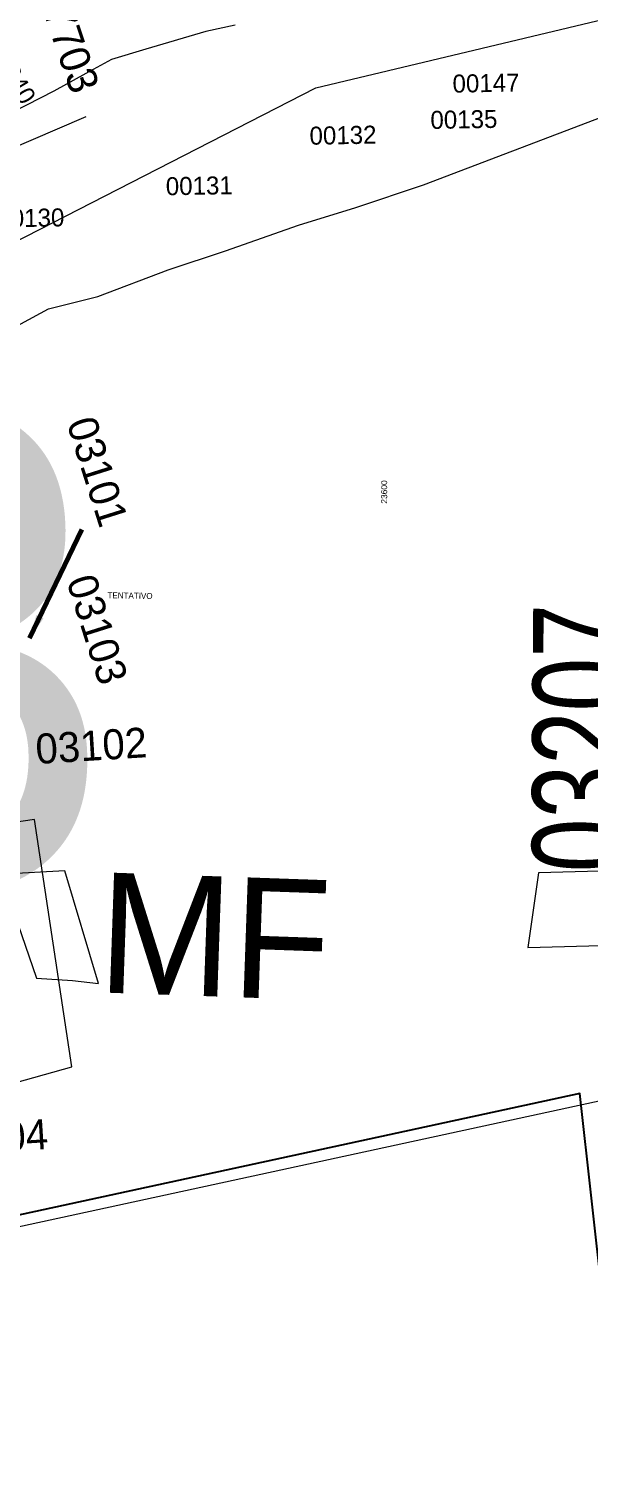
# Model space of a CAD drawing. Header units: inches. Extents: x 610851 to 630254, y 1234683 to 1264905.
# Drawn here: x 624491.3 to 624584.7, y 1245033.3 to 1245273.3 of the extents above; entities that cross this region are included whole.
import ezdxf
from ezdxf.enums import TextEntityAlignment as Align

# ---------------------------------------------------------------- set-up
doc = ezdxf.new("R2010")
doc.units = ezdxf.units.IN
doc.header["$MEASUREMENT"] = 0
for name, color, linetype, lineweight in [('Cod-Loc', 7, 'Continuous', 13), ('Level 2', 7, 'Continuous', 0), ('Level 20', 7, 'Continuous', 0), ('Level 50', 7, 'Continuous', 0), ('Level 7', 7, 'Continuous', 0), ('mon proposed', 3, 'Continuous', 0)]:
    doc.layers.add(name, color=color, linetype=linetype, lineweight=lineweight)
doc.styles.get("Standard").update_dxf_attribs({"font": 'arial.ttf'})
doc.styles.add('Styledgn000', font='dgn000.shx')
doc.styles.add('Styledgn003', font='dgn003.shx')
doc.styles.add('Styledgn032', font='dgn032.shx')
doc.styles.add('Styletxt', font='txt.shx')
doc.dimstyles.new('STANDARD-Linear', dxfattribs={"dimtxt": 1.5, "dimasz": 1.13, "dimexe": 0.125, "dimexo": 0.000625, "dimgap": 0.3, "dimtad": 1, "dimzin": 7, "dimdsep": 46, "dimtxsty": 'Styletxt', "dimsah": 1, "dimcen": 2.5, "dimclrd": 1, "dimclre": 1, "dimclrt": 2, "dimaunit": 1, "dimadec": 7, "dimazin": 0, "dimtfac": 1, "dimtofl": 0, "dimtmove": 1, "dimatfit": 3, "dimfxl": 1, "dimtolj": 1, "dimtzin": 0, "dimarcsym": 0})

# ---------------------------------------------------------------- blocks, each defined once
blk = doc.blocks.new('AnonymousCell14')
at = {"layer": 'Level 20', "color": 2, "linetype": 'Continuous', "lineweight": 0, "flags": 128}
for points in [[(81.44, 100.14), (103.5, 109.48), (127.22, 121.13), (146.32, 131.47), (154.52, 133.55), (166.24, 137.97), (175.82, 141.16), (187.94, 145.42), (197.49, 148.37), (208.79, 152.13), (238.54, 163.43)], [(177.42, 178.71), (172.5, 177.65), (162.55, 174.69), (156.82, 172.98), (152.53, 170.63), (147.18, 167.7), (135.86, 161.97), (134.32, 161.1), (125.83, 156.37), (115.34, 151.15), (109.77, 148.09), (104.4, 145.13), (93.51, 139.45), (87.98, 136.54), (93.22, 128.5), (72.11, 114.73), (81.44, 100.14)]]:
    blk.add_lwpolyline(points, dxfattribs=at)
blk = doc.blocks.new('AnonymousCell21')
at = {"layer": 'Cod-Loc', "color": 3, "linetype": 'Continuous', "lineweight": 0}
blk.add_line((-12.18, -5.05), (-17.46, 22.48), dxfattribs=at)
at = {"layer": 'Cod-Loc', "color": 3, "linetype": 'Continuous', "lineweight": 0, "flags": 128}
blk.add_lwpolyline([(12.16, -3.71), (-12.18, -5.05), (-12.18, -5.05), (-12.19, -6.5), (-12.19, -6.5), (1.85, -5.41), (1.85, -5.41), (7.44, -21.56), (7.44, -21.56), (13.42, -21.98), (13.42, -21.98), (17.74, -22.43), (17.74, -22.43), (12.16, -3.71)], dxfattribs=at)

msp = doc.modelspace()

# ---------------------------------------------------------------- linework, layer by layer
at = {"layer": 'Level 2', "color": 1, "linetype": 'Continuous', "lineweight": 0, "flags": 128}
msp.add_lwpolyline([(624500.82158, 1245258.5992), (624474.04458, 1245247.1382)], dxfattribs=at)
msp.add_lwpolyline([(624500.82158, 1245258.5992), (624474.04458, 1245247.1382)], dxfattribs=at)
msp.add_lwpolyline([(624500.82158, 1245258.5992), (624474.04458, 1245247.1382)], dxfattribs=at)
at = {"layer": 'Level 2', "color": 6, "linetype": 'Continuous', "lineweight": 0, "flags": 128}
msp.add_lwpolyline([(624492.27314, 1245141.61003), (624488.5049, 1245141.09076), (624465.73101, 1245138.70285), (624459.70231, 1245167.57898), (624456.72276, 1245165.74221), (624468.57554, 1245092.08635), (624498.47566, 1245100.47437), (624492.27314, 1245141.61003)], dxfattribs=at)
msp.add_lwpolyline([(624492.27314, 1245141.61003), (624488.5049, 1245141.09076), (624465.73101, 1245138.70285), (624459.70231, 1245167.57898), (624456.72276, 1245165.74221), (624468.57554, 1245092.08635), (624498.47566, 1245100.47437), (624492.27314, 1245141.61003)], dxfattribs=at)
msp.add_lwpolyline([(624492.27314, 1245141.61003), (624488.5049, 1245141.09076), (624465.73101, 1245138.70285), (624459.70231, 1245167.57898), (624456.72276, 1245165.74221), (624468.57554, 1245092.08635), (624498.47566, 1245100.47437), (624492.27314, 1245141.61003)], dxfattribs=at)
at = {"layer": 'Level 2', "color": 1, "flags": 128}
msp.add_lwpolyline([(624244.08726, 1244781.65387), (624406.37356, 1244868.93381), (624418.22892, 1244873.16715), (624427.57248, 1244875.66769), (624428.34988, 1244872.77369), (624464.98006, 1244871.4897), (624654.90336, 1244865.81178), (624700.78431, 1244865.19675), (624695.77806, 1245046.98173), (624599.97533, 1245026.34583), (624592.21681, 1245095.99507), (624421.31861, 1245058.99192), (624420.65468, 1245100.77383), (624379.28029, 1245073.54273), (624376.12897, 1245103.17341)], dxfattribs=at)
at = {"layer": 'Level 50', "color": 7, "linetype": 'Continuous', "lineweight": 0, "flags": 128}
msp.add_lwpolyline([(624375.04658, 1245214.0732), (624376.31358, 1245202.4372), (624192.70258, 1245033.4622), (624200.15758, 1245025.3382), (624381.39358, 1245192.5922), (624411.80658, 1245198.2252), (624539.10558, 1245263.4452), (624608.74358, 1245280.0682), (624679.76858, 1245296.4982), (624684.25658, 1245294.0032), (624693.23058, 1245273.0762), (624761.04758, 1245279.8842), (624749.35758, 1245334.0552), (624769.22158, 1245340.9692)], dxfattribs=at)
msp.add_lwpolyline([(624375.04658, 1245214.0732), (624376.31358, 1245202.4372), (624192.70258, 1245033.4622), (624200.15758, 1245025.3382), (624381.39358, 1245192.5922), (624411.80658, 1245198.2252), (624539.10558, 1245263.4452), (624608.74358, 1245280.0682), (624679.76858, 1245296.4982), (624684.25658, 1245294.0032), (624693.23058, 1245273.0762), (624761.04758, 1245279.8842), (624749.35758, 1245334.0552), (624769.22158, 1245340.9692)], dxfattribs=at)
msp.add_lwpolyline([(624375.04658, 1245214.0732), (624376.31358, 1245202.4372), (624192.70258, 1245033.4622), (624200.15758, 1245025.3382), (624381.39358, 1245192.5922), (624411.80658, 1245198.2252), (624539.10558, 1245263.4452), (624608.74358, 1245280.0682), (624679.76858, 1245296.4982), (624684.25658, 1245294.0032), (624693.23058, 1245273.0762), (624761.04758, 1245279.8842), (624749.35758, 1245334.0552), (624769.22158, 1245340.9692)], dxfattribs=at)
at = {"layer": 'Level 7', "color": 3, "linetype": 'Continuous', "lineweight": 0, "flags": 128}
msp.add_lwpolyline([(624576.20469, 1245132.77525), (624574.45069, 1245120.29825), (624619.11369, 1245121.52425), (624621.08869, 1245133.96825), (624576.20469, 1245132.77525)], dxfattribs=at)
at = {"layer": 'mon proposed', "color": 2, "linetype": 'Continuous', "lineweight": 30, "flags": 128}
msp.add_lwpolyline([(624234.98645, 1244781.65387), (624397.27274, 1244868.93381), (624409.12811, 1244873.16715), (624418.47167, 1244875.66769), (624419.24906, 1244872.77369), (624455.87925, 1244871.4897), (624645.80254, 1244865.81178), (624691.6835, 1244865.19675), (624686.67725, 1245046.98173), (624590.87452, 1245026.34583), (624583.116, 1245095.99507), (624412.2178, 1245058.99192), (624411.55387, 1245100.77383), (624370.17947, 1245073.54273), (624367.02816, 1245103.17341)], dxfattribs=at)

# ---------------------------------------------------------------- block references
at = {"color": 2, "linetype": 'Continuous', "lineweight": 0}
msp.add_blockref('AnonymousCell14', (624348.29358, 1245095.1642), dxfattribs=at)
at = {"color": 7, "linetype": 'Continuous', "lineweight": 0}
msp.add_blockref('AnonymousCell21', (624485.1837, 1245136.78249), dxfattribs=at)

# ---------------------------------------------------------------- texts
at = {"layer": 'Level 50', "color": 7, "linetype": 'Continuous', "lineweight": 40, "style": 'Styledgn003'}
msp.add_text('73', height=80, rotation=2.3999938, dxfattribs=at).set_placement((624445.54237, 1245168.62203), align=Align.MIDDLE_CENTER)
at = {"layer": 'Level 7', "color": 7, "linetype": 'Continuous', "lineweight": 0}
for s, height, rotation, style, p in [('17703', 4.999962, 288.7, 'Styledgn032', (624497.83493, 1245271.73143)), ('17703', 4.999962, 288.7, 'Styledgn032', (624497.83493, 1245271.73143)), ('17703', 4.999962, 288.7, 'Styledgn032', (624497.83493, 1245271.73143)), ('18240', 2.999982, 301, 'Styledgn000', (624488.5169, 1245265.94931)), ('18240', 2.999982, 301, 'Styledgn000', (624488.5169, 1245265.94931)), ('18240', 2.999982, 301, 'Styledgn000', (624488.5169, 1245265.94931)), ('00147', 3, 1, 'Styledgn000', (624567.47781, 1245264.22128)), ('00147', 3, 1, 'Styledgn000', (624567.47781, 1245264.22128)), ('00147', 3, 1, 'Styledgn000', (624567.47781, 1245264.22128)), ('00135', 3, 1, 'Styledgn000', (624563.79458, 1245258.17945)), ('00135', 3, 1, 'Styledgn000', (624563.79458, 1245258.17945)), ('00135', 3, 1, 'Styledgn000', (624563.79458, 1245258.17945)), ('00132', 3, 1, 'Styledgn000', (624543.65558, 1245255.55245)), ('00132', 3, 1, 'Styledgn000', (624543.65558, 1245255.55245)), ('00132', 3, 1, 'Styledgn000', (624543.65558, 1245255.55245)), ('00131', 3, 1, 'Styledgn000', (624519.71872, 1245247.13859)), ('00131', 3, 1, 'Styledgn000', (624519.71872, 1245247.13859)), ('00131', 3, 1, 'Styledgn000', (624519.71872, 1245247.13859)), ('00130', 3, 1, 'Styledgn000', (624491.66858, 1245241.78445)), ('00130', 3, 1, 'Styledgn000', (624491.66858, 1245241.78445)), ('00130', 3, 1, 'Styledgn000', (624491.66858, 1245241.78445)), ('03101', 4.999998, 287.55, 'Styledgn032', (624502.77327, 1245199.55953)), ('03101', 4.999998, 287.55, 'Styledgn032', (624502.77327, 1245199.55953)), ('03101', 4.999998, 287.55, 'Styledgn032', (624502.77327, 1245199.55953)), ('03103', 4.999998, 287.55, 'Styledgn032', (624502.72833, 1245173.2885)), ('03103', 4.999998, 287.55, 'Styledgn032', (624502.72833, 1245173.2885)), ('03103', 4.999998, 287.55, 'Styledgn032', (624502.72833, 1245173.2885)), ('TENTATIVO', 1.000002, 359, 'Styledgn000', (624508.191, 1245178.90381)), ('TENTATIVO', 1.000002, 359, 'Styledgn000', (624508.191, 1245178.90381)), ('TENTATIVO', 1.000002, 359, 'Styledgn000', (624508.191, 1245178.90381)), ('03102', 4.999998, 3.55, 'Styledgn032', (624501.72346, 1245153.92882)), ('03102', 4.999998, 3.55, 'Styledgn032', (624501.72346, 1245153.92882)), ('03102', 4.999998, 3.55, 'Styledgn032', (624501.72346, 1245153.92882)), ('MF', 19.999998, 358, 'Styledgn000', (624522.28617, 1245122.17788)), ('MF', 19.999998, 358, 'Styledgn000', (624522.28617, 1245122.17788)), ('MF', 19.999998, 358, 'Styledgn000', (624522.28617, 1245122.17788)), ('03004', 4.999998, 3.55, 'Styledgn032', (624485.22993, 1245088.71197)), ('03004', 4.999998, 3.55, 'Styledgn032', (624485.22993, 1245088.71197)), ('03004', 4.999998, 3.55, 'Styledgn032', (624485.22993, 1245088.71197))]:
    msp.add_text(s, height=height, rotation=rotation, dxfattribs=dict(at, style=style)).set_placement(p, align=Align.MIDDLE_CENTER)
msp.add_text('23600', height=1, rotation=89.9999985, dxfattribs=at).set_placement((624551.01304, 1245194.20739))
msp.add_text('23600', height=1, rotation=89.9999985, dxfattribs=at).set_placement((624551.01304, 1245194.20739))
msp.add_text('23600', height=1, rotation=89.9999985, dxfattribs=at).set_placement((624551.01304, 1245194.20739))
at = {"layer": 'Level 7', "color": 7, "linetype": 'Continuous', "lineweight": 0, "style": 'Styledgn003', "width": 0.749999}
msp.add_text('03207', height=15.999918, rotation=89.75, dxfattribs=at).set_placement((624583.24069, 1245155.16707), align=Align.MIDDLE_CENTER)
msp.add_text('03207', height=15.999918, rotation=89.75, dxfattribs=at).set_placement((624583.24069, 1245155.16707), align=Align.MIDDLE_CENTER)
msp.add_text('03207', height=15.999918, rotation=89.75, dxfattribs=at).set_placement((624583.24069, 1245155.16707), align=Align.MIDDLE_CENTER)

# ---------------------------------------------------------------- leaders
at = {"layer": 'Level 7', "color": 7, "linetype": 'Continuous', "lineweight": 0}
msp.add_leader([(624491.43858, 1245171.7902), (624500.18058, 1245189.8972)], dimstyle='STANDARD-Linear', override={"dimscale": 1, "dimtxt": 4, "dimasz": 4, "dimgap": 2, "dimtad": 1, "dimclrd": 0, "dimlwd": 65534}, dxfattribs=at)
msp.add_leader([(624491.43858, 1245171.7902), (624500.18058, 1245189.8972)], dimstyle='STANDARD-Linear', override={"dimscale": 1, "dimtxt": 4, "dimasz": 4, "dimgap": 2, "dimtad": 1, "dimclrd": 0, "dimlwd": 65534}, dxfattribs=at)
msp.add_leader([(624491.43858, 1245171.7902), (624500.18058, 1245189.8972)], dimstyle='STANDARD-Linear', override={"dimscale": 1, "dimtxt": 4, "dimasz": 4, "dimgap": 2, "dimtad": 1, "dimclrd": 0, "dimlwd": 65534}, dxfattribs=at)

doc.saveas('drawing.dxf')
